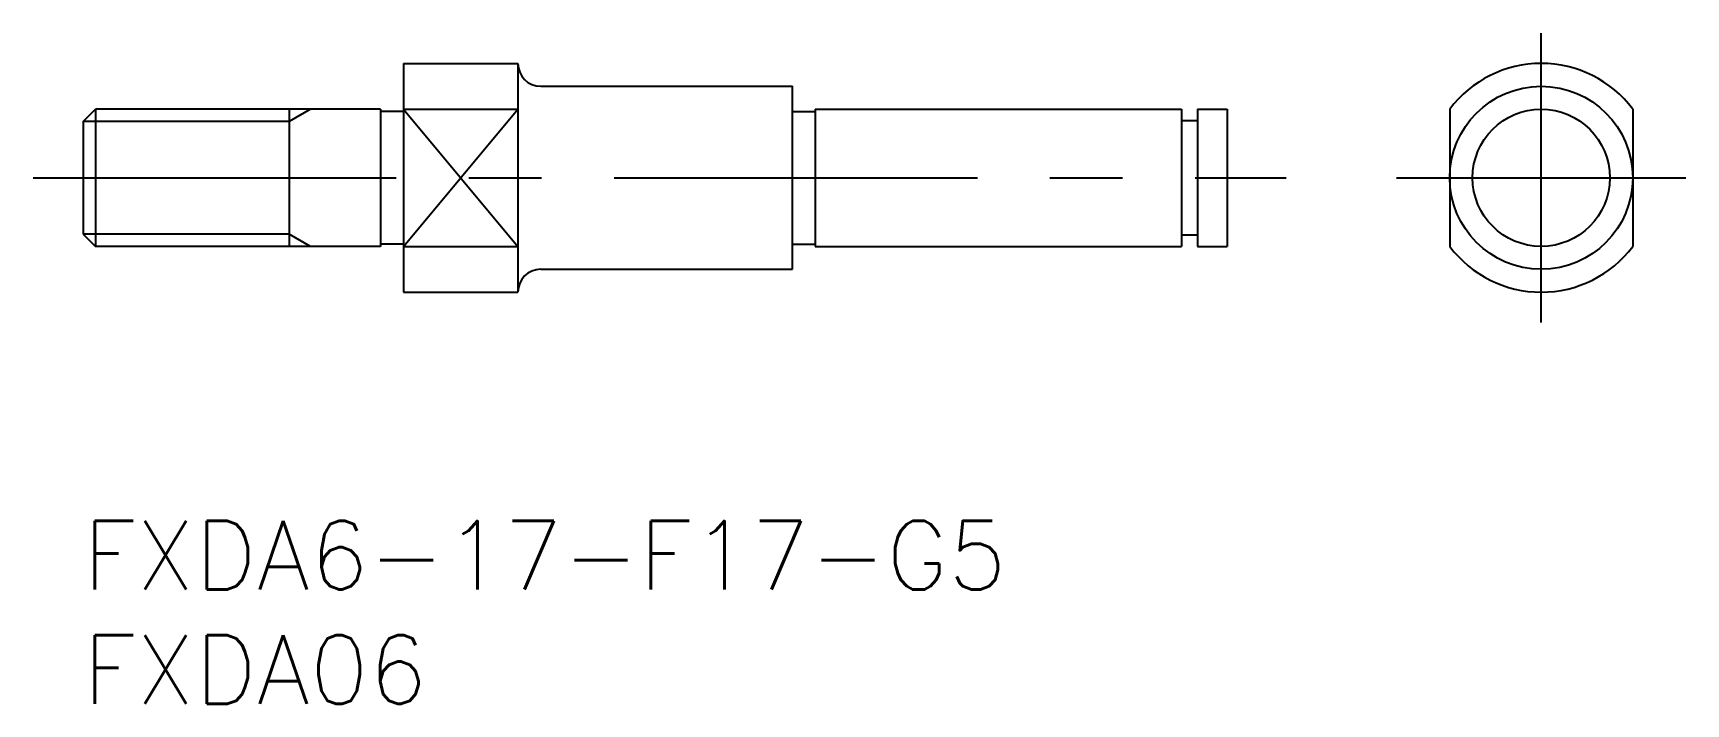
# Model space of a CAD drawing. Extents: x -2.2 to 70.1, y -8 to 21.3.
import ezdxf

# ---------------------------------------------------------------- set-up
doc = ezdxf.new("R2010")
doc.units = 0
doc.header["$LTSCALE"] = 0.5
doc.linetypes.add('CENTER', pattern=[50.8, 31.75, -6.35, 6.35, -6.35])
for name, color, linetype in [('MSM_CENTER', 1, 'CENTER'), ('MSM_CONTINUOUS', 7, 'CONTINUOUS'), ('MSM_NARROW', 5, 'CONTINUOUS'), ('MSM_PART_NUMBER', 7, 'CONTINUOUS')]:
    doc.layers.add(name, color=color, linetype=linetype)
doc.styles.get("Standard").update_dxf_attribs({"font": 'txt.shx', "height": 3, "bigfont": 'bigfont.shx'})

# ---------------------------------------------------------------- blocks, each defined once
blk = doc.blocks.new('*U9')
at = {"layer": 'MSM_PART_NUMBER'}
blk.add_text('FXDA6-17-F17-G5', height=3, dxfattribs=at).set_placement((0, -3))
blk = doc.blocks.new('*U10')
at = {"layer": 'MSM_PART_NUMBER'}
blk.add_text('FXDA06', height=3, dxfattribs=at).set_placement((0, -8))

msp = doc.modelspace()

# ---------------------------------------------------------------- linework, layer by layer
at = {"layer": 'MSM_CENTER'}
for p, q in [((63.731, 8.674), (63.731, 21.326)), ((-2.192, 15), (52.589, 15)), ((57.404, 15), (70.057, 15))]:
    msp.add_line(p, q, dxfattribs=at)
at = {"layer": 'MSM_CONTINUOUS'}
for p, q in [((14, 20), (19, 20)), ((14, 20), (14, 10)), ((19, 20), (19, 10)), ((20, 19), (31, 19)), ((31, 11), (31, 19)), ((0, 17.459), (0.542, 18)), ((0, 17.459), (0, 12.541)), ((0.542, 18), (0.542, 12)), ((13, 18), (0.542, 18)), ((9, 18), (9, 12)), ((13, 18), (13, 12)), ((14, 17.9), (13, 17.9)), ((14, 18), (19, 18)), ((31, 17.9), (32, 17.9)), ((32, 18), (48, 18)), ((32, 18), (32, 12)), ((48, 18), (48, 12)), ((48, 17.5), (48.7, 17.5)), ((48.7, 18), (48.7, 12)), ((48.7, 18), (50, 18)), ((50, 18), (50, 12)), ((59.731, 18), (59.731, 12)), ((67.731, 18), (67.731, 12)), ((0, 12.541), (0.542, 12)), ((48, 12.5), (48.7, 12.5)), ((13, 12), (0.542, 12)), ((14, 12.1), (13, 12.1)), ((14, 12), (19, 12)), ((31, 12.1), (32, 12.1)), ((32, 12), (48, 12)), ((48.7, 12), (50, 12)), ((20, 11), (31, 11)), ((14, 10), (19, 10))]:
    msp.add_line(p, q, dxfattribs=at)
for radius in [4, 3]:
    msp.add_circle((63.731, 15), radius, dxfattribs=at)
for centre, radius, start, end in [((20, 20), 1, 180, 270), ((63.731, 15), 5, 36.8699, 143.1301), ((63.731, 15), 5, 216.8699, 323.1301), ((20, 10), 1, 90, 180)]:
    msp.add_arc(centre, radius, start, end, dxfattribs=at)
at = {"layer": 'MSM_NARROW'}
for p, q in [((9, 17.459), (0, 17.459)), ((9.938, 18), (9, 17.459)), ((14, 12), (19, 18)), ((14, 18), (19, 12)), ((9, 12.541), (0, 12.541)), ((9.938, 12), (9, 12.541))]:
    msp.add_line(p, q, dxfattribs=at)

# ---------------------------------------------------------------- block references
at = {"layer": 'MSM_CONTINUOUS'}
for name in ['*U9', '*U10']:
    msp.add_blockref(name, (0, 0), dxfattribs=at)

doc.saveas('drawing.dxf')
